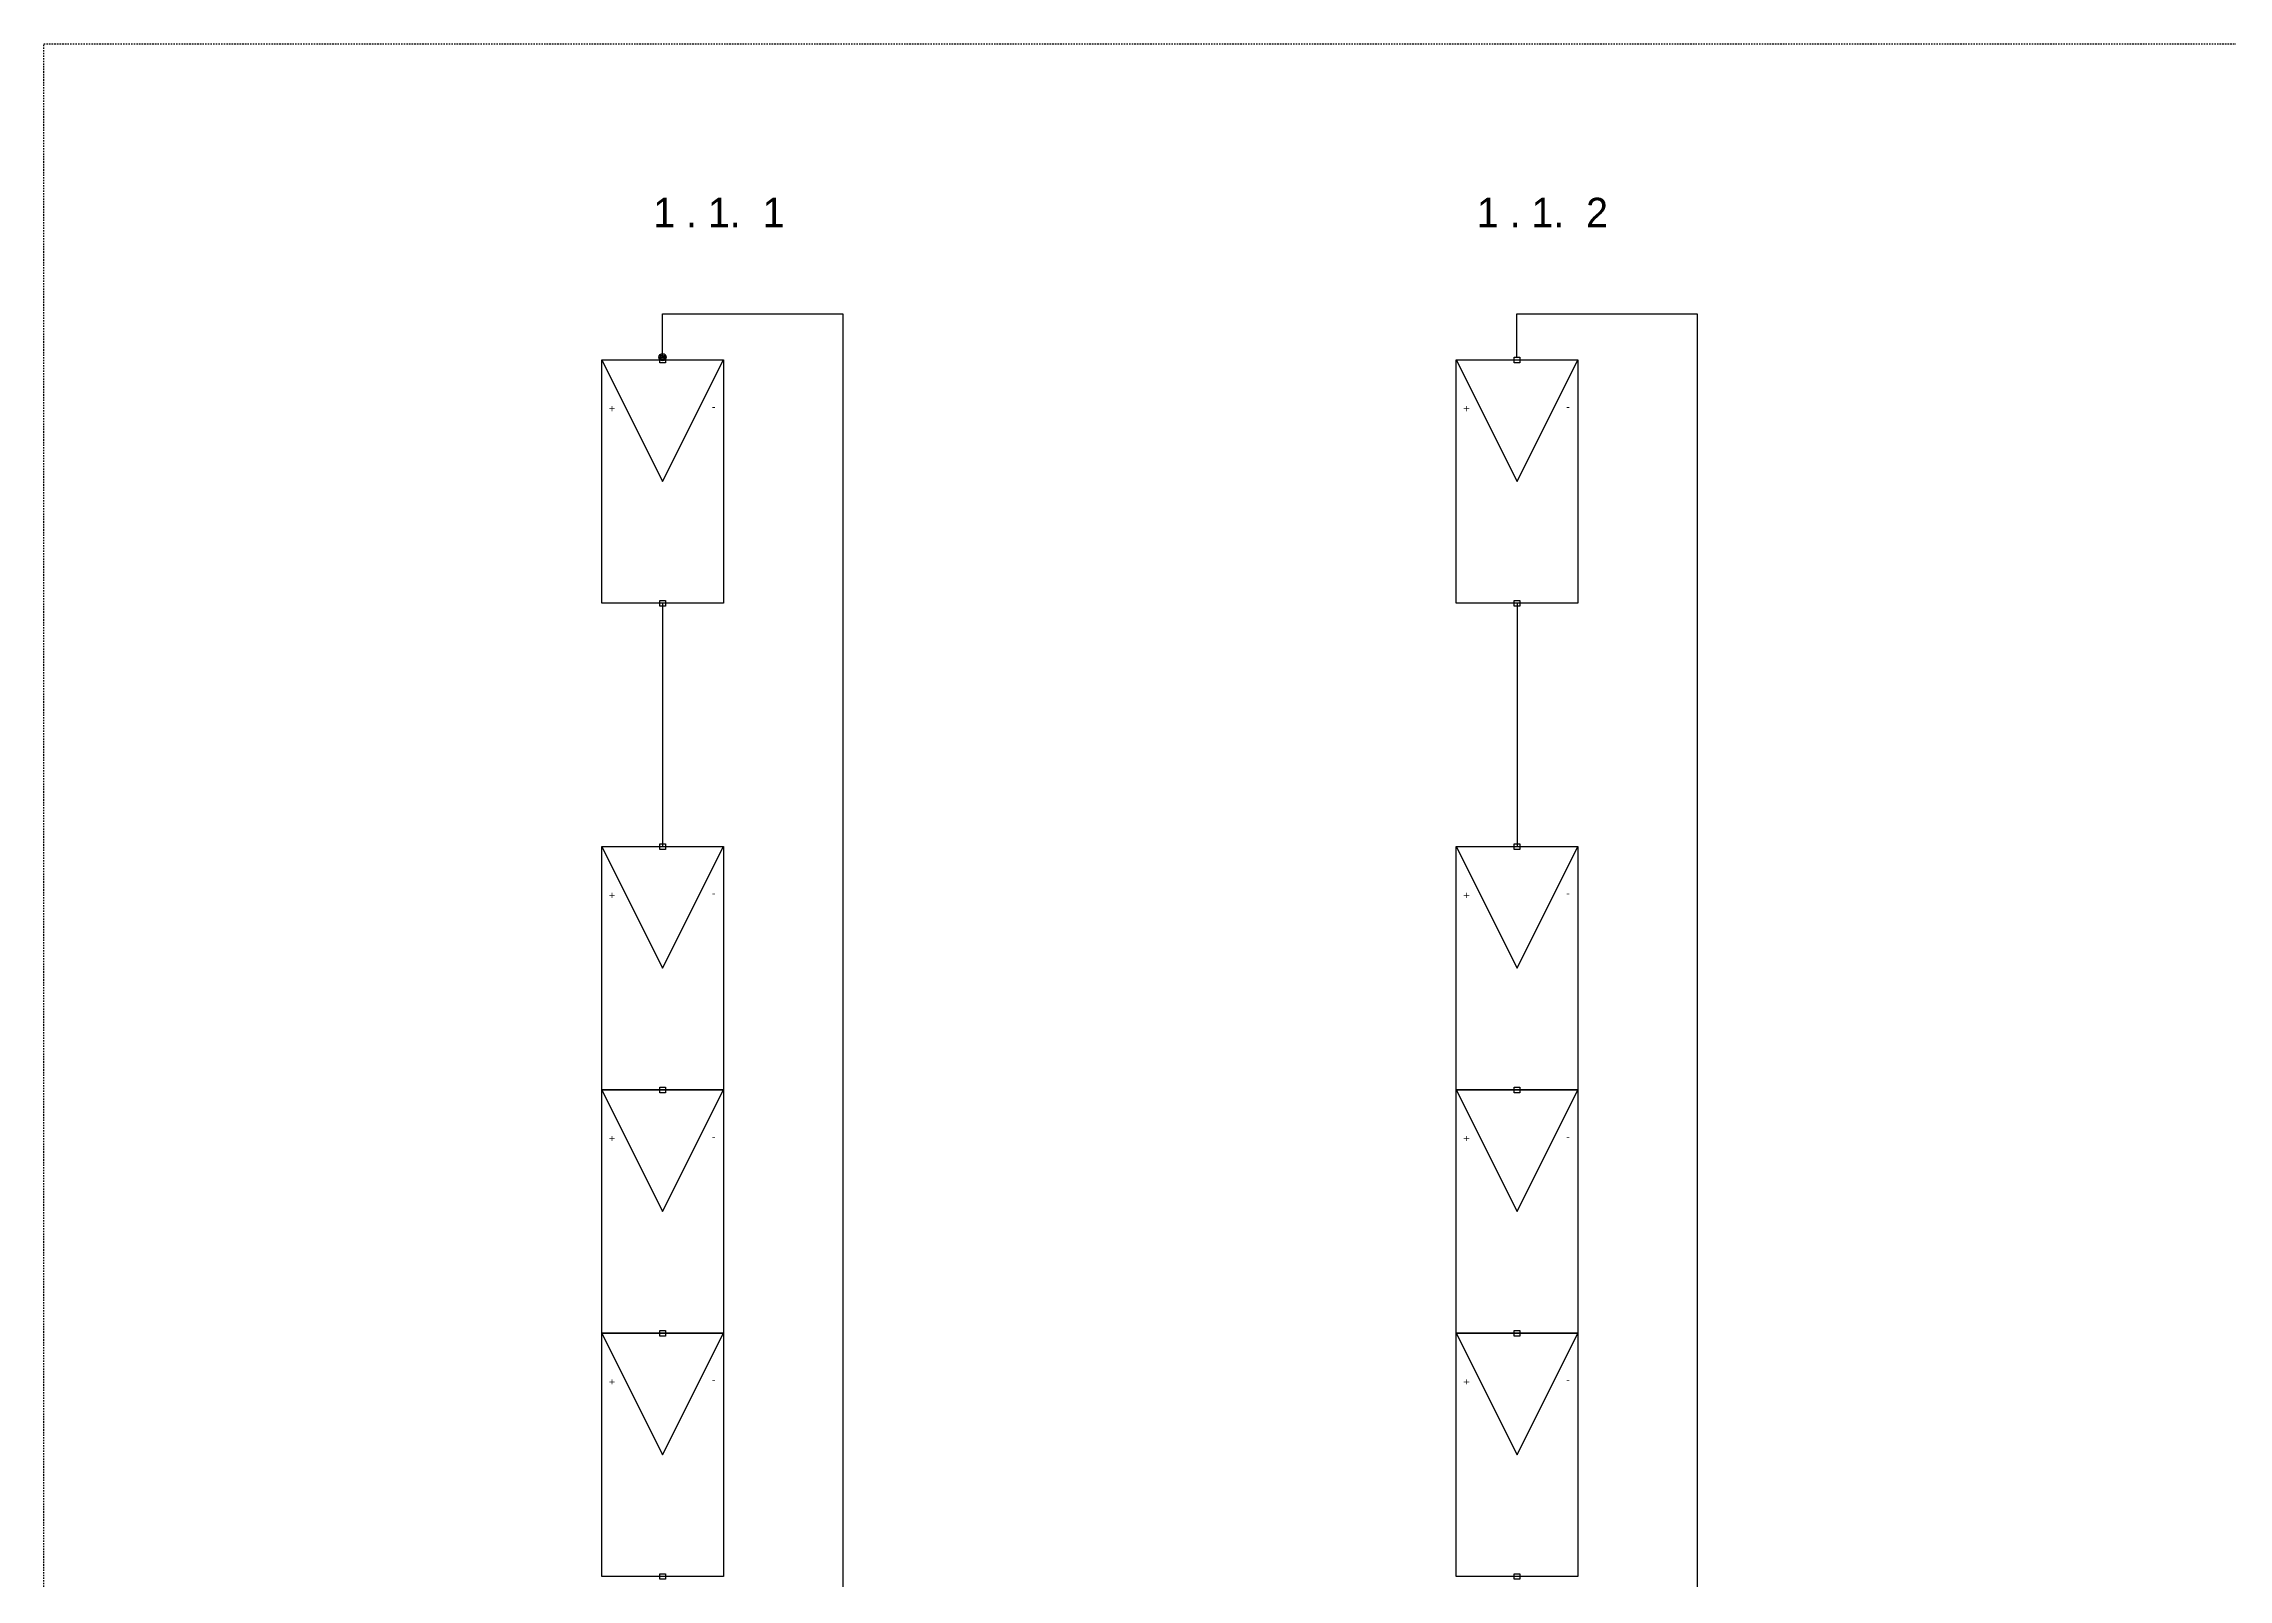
# Model space of a CAD drawing. Header units: inches. Extents: x -2552 to -899, y -1843 to 326.
# Drawn here: x -2171.2 to -1985.5, y -6.2 to 124.4 of the extents above; entities that cross this region are included whole.
import ezdxf

# ---------------------------------------------------------------- set-up
doc = ezdxf.new("R2010")
doc.units = ezdxf.units.IN
doc.header["$MEASUREMENT"] = 0
doc.linetypes.add('HIDDEN2', pattern=[0.1875, 0.125, -0.0625])
for name, color, linetype in [('LOCBOX', 92, 'HIDDEN2'), ('RED_10AWG', 1, 'Continuous'), ('RED_12AWG', 1, 'Continuous'), ('SYMS', 7, 'Continuous')]:
    doc.layers.add(name, color=color, linetype=linetype)
doc.styles.add('WD', font='romans.shx')

# ---------------------------------------------------------------- blocks, each defined once
blk = doc.blocks.new('HT0_01')
for p, q in [((-0.0625, 0.0625), (0.0625, 0.0625)), ((-0.0625, -0.0625), (-0.0625, 0.0625)), ((0.0625, 0.0625), (0.0625, -0.0625)), ((0.0625, -0.0625), (-0.0625, -0.0625))]:
    blk.add_line(p, q)
at = {"style": 'WD', "flags": 1}
for tag, p in [('X4TERM01', (-0.0625, 0)), ('X2TERM01', (0, 0.0625)), ('X1TERM01', (0.0625, 0)), ('X8TERM01', (0, -0.0625))]:
    blk.add_attdef(tag, p, '', height=0.01, dxfattribs=at)
blk = doc.blocks.new('PVM')
at = {"color": 5}
for p, q in [((2, 1), (1, 0.5)), ((1, 0.5), (2, 0))]:
    blk.add_line(p, q, dxfattribs=at)
blk.add_lwpolyline([(0, 1), (2, 1), (2, 0), (0, 0)], close=True, dxfattribs=at)
at = {"layer": 'SYMS', "color": 5, "xscale": 0.3699338068975089, "yscale": 0.3699338068975089, "zscale": 0.3699338068975089}
for p in [(0, 0.5), (2, 0.5)]:
    blk.add_blockref('HT0_01', p, dxfattribs=at)
at = {"color": 5, "char_height": 0.065, "attachment_point": 1}
for s, insert, rotation in [('+', (1.625, 0.883), 180), ('-', (1.57, 0.067), 90)]:
    blk.add_mtext_dynamic_manual_height_columns(s, width=0.09892, gutter_width=0.325, heights=[0], dxfattribs=dict(at, insert=insert, rotation=rotation))
blk = doc.blocks.new('WDDOT')
for radius in [0.03, 0.0187, 0.00929]:
    blk.add_circle((0, 0), radius)

msp = doc.modelspace()

# ---------------------------------------------------------------- linework, layer by layer
at = {"layer": 'LOCBOX', "color": 5, "lineweight": 30}
msp.add_lwpolyline([(-2171.16302, 124.35461), (-1667.88862, 124.35461), (-1667.88862, -138.8906), (-2171.16302, -138.8906)], close=True, dxfattribs=at)
at = {"layer": 'RED_10AWG', "lineweight": 30}
for p, q in [((-2118.55199, 76.79043), (-2118.55199, 56.10945)), ((-2045.93255, 76.79043), (-2045.93255, 56.10945))]:
    msp.add_line(p, q, dxfattribs=at)
at = {"layer": 'RED_12AWG', "lineweight": 30}
for p, q in [((-2118.55925, 97.7105), (-2118.55925, 101.39423)), ((-2118.55925, 101.39423), (-2103.24299, 101.39423)), ((-2103.24299, 101.39423), (-2103.24299, -30.83846)), ((-2045.93981, 97.7105), (-2045.93981, 101.39423)), ((-2045.93981, 101.39423), (-2030.62355, 101.39423)), ((-2030.62355, 101.39423), (-2030.62355, -30.83846)), ((-2118.52065, 97.7105), (-2118.55925, 97.7105)), ((-2118.55199, 97.7105), (-2118.48931, 97.7105))]:
    msp.add_line(p, q, dxfattribs=at)

# ---------------------------------------------------------------- block references
at = {"layer": 'SYMS', "lineweight": 30, "xscale": 10.34049320514139, "yscale": 10.34049320514139, "zscale": 10.34049320514139, "rotation": 90}
for p in [(-2113.38174, 76.79043), (-2040.7623, 76.79043), (-2113.38174, 35.42846), (-2040.7623, 35.42846), (-2113.38174, 14.74748), (-2040.7623, 14.74748), (-2113.38174, -5.93351), (-2040.7623, -5.93351)]:
    msp.add_blockref('PVM', p, dxfattribs=at)
at = {"layer": 'SYMS', "lineweight": 30, "xscale": 10.34049320514139, "yscale": 10.34049320514139, "zscale": 10.34049320514139}
msp.add_blockref('WDDOT', (-2118.55925, 97.7105), dxfattribs=at)

# ---------------------------------------------------------------- texts
at = {"char_height": 2.5, "attachment_point": 1}
for s, insert in [('1 . 1.  1', (-2119.35276, 111.25629)), ('1 . 1.  2', (-2049.35276, 111.25629))]:
    msp.add_mtext_dynamic_manual_height_columns(s, width=18.2202154, gutter_width=12.5, heights=[0], dxfattribs=dict(at, insert=insert))

doc.saveas('drawing.dxf')
